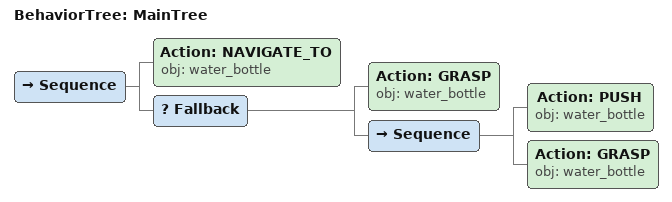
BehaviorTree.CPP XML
<root main_tree_to_execute="MainTree">
  <BehaviorTree ID="MainTree">
    <Sequence>
      <!-- Navigate to water_bottle -->
      <Action ID="NAVIGATE_TO" obj="water_bottle" />
      <!-- Fallback: if GRASP water_bottle fails, try PUSH, FLIP to reposition -->
      <Fallback>
        <!-- Grasp water_bottle -->
        <Action ID="GRASP" obj="water_bottle" />
        <Sequence>
          <!-- Push water_bottle forward toward front edge of table -->
          <Action ID="PUSH" obj="water_bottle" />
          <!-- Grasp water_bottle -->
          <Action ID="GRASP" obj="water_bottle" />
        </Sequence>
      </Fallback>
    </Sequence>
  </BehaviorTree>
</root>
